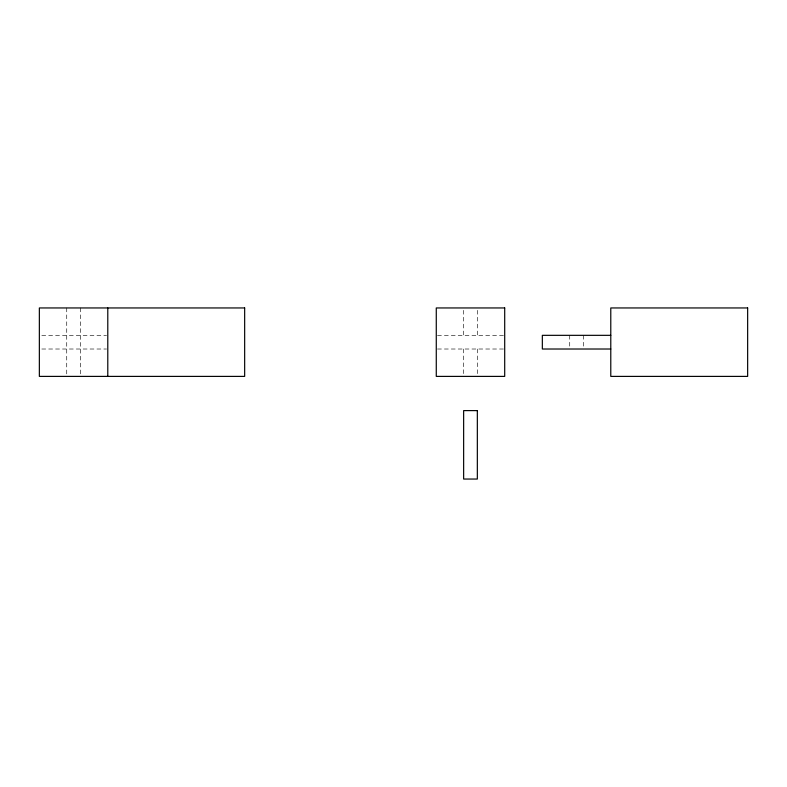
<?xml version="1.0" encoding="UTF-8"?>
<svg xmlns="http://www.w3.org/2000/svg" width="787" height="787" viewBox="0 0 787 787"><rect width="100%" height="100%" fill="white"/><g stroke="black" fill="none" stroke-linecap="round" stroke-linejoin="round"><path stroke-width="0.59" stroke-dasharray="3.94 2.95" d="M41.79 335.331L106.56 335.331M437.493 335.331L504.703 335.331M41.79 349.015L106.56 349.015M437.493 349.015L503.483 349.015M583.403 335.331L583.403 346.733M569.719 335.331L569.719 346.733M477.335 310.334L477.335 335.331M477.335 349.015L477.335 375.202M463.641 310.334L463.641 335.331M463.641 349.015L463.641 375.202M80.412 307.953L80.412 375.202M66.728 307.953L66.728 375.202"/><path stroke-width="1.18" d="M610.781 335.331L542.341 335.331L542.341 349.015L610.781 349.015M107.789 307.953L107.789 376.393M244.659 307.953L39.35 307.953L39.35 376.393L244.659 376.393L244.659 307.953M504.703 307.953L436.273 307.953L436.273 376.393L504.703 376.393L504.703 307.953M747.65 307.953L610.781 307.953L610.781 376.393L747.65 376.393L747.65 307.953M477.335 410.607L463.641 410.607L463.641 479.047L477.335 479.047L477.335 410.607"/></g></svg>
